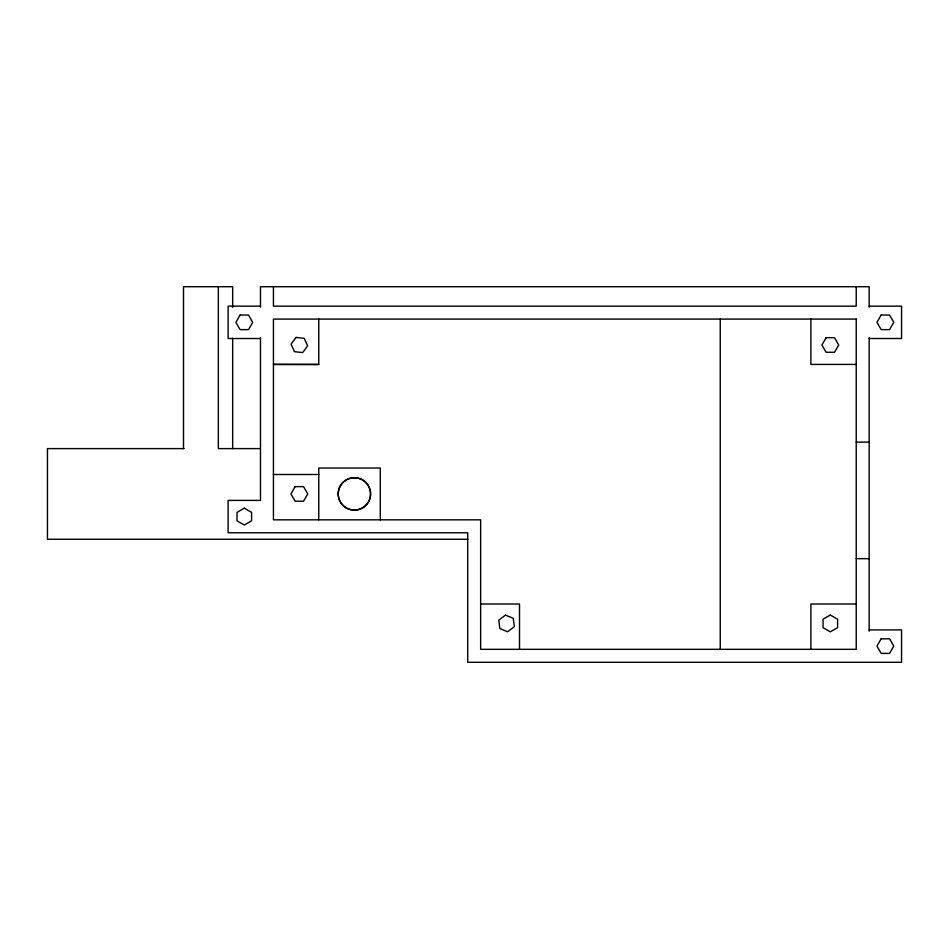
<?xml version="1.0" encoding="UTF-8"?>
<svg xmlns="http://www.w3.org/2000/svg" width="949" height="949" viewBox="0 0 949 949"><rect width="100%" height="100%" fill="white"/><g stroke="black" fill="none" stroke-linecap="round" stroke-linejoin="round"><path stroke-width="1.42" d="M260.489 306.147L228.116 306.147L228.116 338.52L260.489 338.52M869.177 306.147L901.55 306.147L901.55 338.52L869.177 338.52M318.769 364.416L273.442 364.416L318.769 364.511L318.769 319.089M856.223 364.416L810.897 364.416L810.897 319.089M856.223 442.127L869.177 442.127M184.07 448.604L47.45 448.604L47.45 539.257L467.904 539.257M260.311 448.604L218.341 448.604L218.341 286.717M273.442 474.5L318.769 474.5M856.223 558.676L869.177 558.676M480.657 604.003L519.506 604.003L519.506 649.33M856.223 604.003L810.897 604.003L810.897 649.33M869.177 629.911L901.55 629.911L901.55 662.283L467.703 662.283L467.703 532.78L228.116 532.78L228.116 500.396L260.489 500.396L260.489 337.595M869.177 307.073L869.177 286.717L260.489 286.717L260.489 307.073M869.177 337.595L869.177 631.204M856.223 286.717L856.223 306.147L273.442 306.159L273.442 286.717M720.244 319.089L720.244 649.33M380.288 519.827L380.288 468.023L318.769 468.023L318.769 519.827M232.671 307.322L232.671 286.717L183.501 286.717L183.501 448.604M232.671 338.224L232.671 448.604M240.097 315.044L235.886 322.328L240.097 329.623L248.519 329.623L252.719 322.328L248.519 315.044L240.097 315.044M295.139 486.635L290.928 493.931L295.139 501.214L303.55 501.214L307.761 493.931L303.55 486.635L295.139 486.635M826.116 337.702L821.905 344.997L826.116 352.281L834.527 352.281L838.738 344.997L834.527 337.702L826.116 337.702M881.158 315.044L876.947 322.328L881.158 329.623L889.569 329.623L893.78 322.328L889.569 315.044L881.158 315.044M881.158 638.807L876.947 646.091L881.158 653.386L889.569 653.386L893.78 646.091L889.569 638.807L881.158 638.807M295.993 337.417L291.106 344.107L294.463 351.688L302.695 352.565L307.583 345.875L304.238 338.307L295.993 337.417M505.485 615.082L498.783 620.183L499.862 628.535L507.632 631.785L514.322 626.672L513.255 618.333L505.485 615.082M244.308 508.166L237.013 512.377L237.013 520.799L244.308 525.011L251.592 520.799L251.592 512.377L244.308 508.166M830.316 615.011L823.032 619.222L823.032 627.645L830.316 631.844L837.611 627.645L837.611 619.222L830.316 615.011M856.223 319.089L273.442 319.089L273.442 519.827L480.657 519.827L480.657 649.33L856.223 649.33L856.223 319.089M365.839 505.366A16.192 16.18 -90 0 0 358.58 478.284A16.192 16.18 -90 0 0 338.769 498.118A16.192 16.18 -90 0 0 365.839 505.366M346.29 507.94A16.192 16.192 0 0 0 370.573 493.931A16.192 16.192 0 0 0 346.29 479.909A16.192 16.192 0 0 0 346.29 507.94"/></g></svg>
